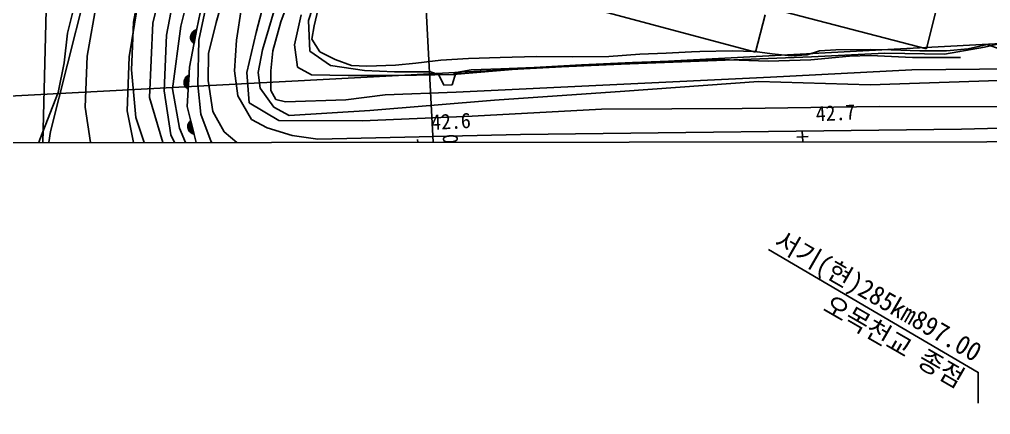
# Model space of a CAD drawing. Header units: millimetres. Extents: x 16742 to 17538, y 1103 to 1809.
# Drawn here: x 17303.5 to 17430.3, y 1363.4 to 1414.9 of the extents above; entities that cross this region are included whole.
import ezdxf
from ezdxf.enums import TextEntityAlignment as Align
from ezdxf.xclip import XClip

# ---------------------------------------------------------------- set-up
doc = ezdxf.new("R2010")
doc.units = ezdxf.units.MM
doc.header["$LTSCALE"] = 10
doc.header["$MEASUREMENT"] = 0
doc.header["$XCLIPFRAME"] = 2
doc.layers.add('TX-PAPR', color=2, linetype='Continuous', plot=False)
for name, color, linetype in [('TZ-BASE', 253, 'Continuous'), ('TZ-LEAL', 1, 'Continuous'), ('TZ-LEAT', 3, 'Continuous')]:
    doc.layers.add(name, color=color, linetype=linetype)
doc.styles.get("Standard").update_dxf_attribs({"font": 'GulimChe.ttf'})

# ---------------------------------------------------------------- blocks, each defined once
blk = doc.blocks.new('JD-FHFGFGH4SFG5')
at = {"layer": 'TZ-BASE'}
for p, q in [((523.45, 133.44), (542.04, -216.42)), ((525.8, -43.22, 39.19), (598.87, -62.32, 39.19)), ((483.32, -82.77, 1.89), (484.26, -48.15, 1.89)), ((524.14, -48.7, 39.15), (576.55, -62.76, 39.15)), ((490.28, -50.35, 37), (484.57, -73.11, 37)), ((500.41, -49.44, 38.99), (497.9, -58.91, 38.99)), ((495.4, -58.83, 38.02), (496.7, -51.68, 38.02)), ((503.62, -50.91, 41.03), (501.59, -59.37, 41.03)), ((508.35, -51.32, 38.5), (506.16, -58.88, 38.5)), ((517.4, -51.47, 40), (514.6, -58.8, 40)), ((513.42, -58.5, 41.03), (515.15, -52.37, 41.03)), ((499.68, -60.53, 40), (501.06, -53.42, 40)), ((504.94, -53.63, 41.08), (503.65, -59.7, 41.08)), ((512.89, -54.43, 42.02), (511.41, -60.16, 42.02)), ((518.25, -58.59, 38.72), (519.8, -53.63, 38.72)), ((699.42, -56.79), (0.09, -93.95)), ((486.79, -60.25, 36.2), (487.77, -56.25, 36.2)), ((490.61, -56.15, 37.62), (489.35, -63.26, 37.62)), ((494.82, -63.37, 37.62), (495.85, -56.96, 37.62)), ((503.92, -61.16, 42.02), (504.95, -56.26, 42.02)), ((508.82, -61.16, 39.42), (509.49, -56.92, 39.42)), ((517.28, -57.89, 39.03), (516.42, -61.8, 39.03)), ((519.49, -57.08, 39.3), (518.96, -59.3, 39.3)), ((576.55, -62.76, 39.15), (577.84, -57.89, 39.15)), ((598.87, -62.32, 39.19), (600.16, -57.24, 39.19)), ((495.14, -65.04, 38.02), (495.4, -58.83, 38.02)), ((497.9, -58.91, 38.99), (497.46, -68.66, 38.99)), ((501.59, -59.37, 41.03), (500.49, -67.51, 41.03)), ((506.16, -58.88, 38.5), (505.18, -62.92, 38.5)), ((512.23, -62.46, 41.03), (513.42, -58.5, 41.03)), ((514.6, -58.8, 40), (513.56, -62.58, 40)), ((518.39, -62.63, 38.72), (518.25, -58.59, 38.72)), ((518.96, -59.3, 39.3), (518.68, -61.03, 39.3)), ((486.33, -64.14, 36.2), (486.79, -60.25, 36.2)), ((499.41, -67.77, 40), (499.68, -60.53, 40)), ((503.65, -59.7, 41.08), (502.7, -64.69, 41.08)), ((502.85, -60.71, 41.08), (503.55, -60.23, 41.08)), ((502.85, -60.89, 41.08), (503.51, -60.44, 41.08)), ((502.85, -60.71, 41.08), (503.33, -61.41, 41.08)), ((502.88, -61.05, 41.08), (503.47, -60.65, 41.08)), ((502.89, -60.5, 41.08), (503.37, -61.2, 41.08)), ((502.9, -60.5, 41.08), (503.59, -60.02, 41.08)), ((502.96, -60.34, 41.08), (503.41, -60.99, 41.08)), ((503.04, -60.22, 41.08), (503.58, -59.85, 41.08)), ((503.05, -60.2, 41.08), (503.45, -60.78, 41.08)), ((503.15, -60.09, 41.08), (503.48, -60.57, 41.08)), ((503.27, -59.99, 41.08), (503.52, -60.36, 41.08)), ((503.62, -59.84, 41.08), (503.29, -61.61, 41.08)), ((503.4, -59.92, 41.08), (503.56, -60.16, 41.08)), ((503.54, -59.86, 41.08), (503.6, -59.95, 41.08)), ((511.41, -60.16, 42.02), (510.18, -65.41, 42.02)), ((606.44, -62.1, 39.03), (612.21, -60.74, 39.03)), ((502.87, -61.01, 41.08), (503.28, -61.6, 41.08)), ((502.94, -61.19, 41.08), (503.43, -60.86, 41.08)), ((503.01, -61.33, 41.08), (503.39, -61.07, 41.08)), ((503.1, -61.45, 41.08), (503.35, -61.27, 41.08)), ((503.21, -61.55, 41.08), (503.31, -61.48, 41.08)), ((503.78, -67.02, 42.02), (503.92, -61.16, 42.02)), ((508.58, -65.17, 39.42), (508.82, -61.16, 39.42)), ((516.42, -61.8, 39.03), (516.78, -64.71, 39.03)), ((518.68, -61.03, 39.3), (519.73, -62.71, 39.3)), ((601.22, -63.02, 39.03), (606.44, -62.1, 39.03)), ((604.3, -62.31, 39.3), (606.78, -61.75, 39.3)), ((606.78, -61.75, 39.3), (608.48, -62.37, 39.3)), ((489.35, -63.26, 37.62), (489.07, -69.94, 37.62)), ((494.55, -70.39, 37.62), (494.82, -63.37, 37.62)), ((505.18, -62.92, 38.5), (505.13, -66.45, 38.5)), ((511.68, -65.41, 41.03), (512.23, -62.46, 41.03)), ((513.56, -62.58, 40), (513.31, -65.18, 40)), ((521.12, -64.47, 38.72), (518.39, -62.63, 38.72)), ((519.73, -62.71, 39.3), (521.7, -63.68, 39.3)), ((543.25, -63.44, 39.3), (547.99, -63.32, 39.3)), ((547.99, -63.32, 39.3), (552.68, -63.37, 39.3)), ((552.68, -63.37, 39.3), (557.41, -63.29, 39.3)), ((557.41, -63.29, 39.3), (561.49, -63.02, 39.3)), ((561.49, -63.02, 39.3), (564.93, -62.86, 39.3)), ((564.93, -62.86, 39.3), (568.2, -62.7, 39.3)), ((568.2, -62.7, 39.3), (569.31, -62.66, 39.3)), ((569.31, -62.66, 39.3), (573.53, -62.56, 39.3)), ((572.62, -63.8, 39.03), (583.89, -63.36, 39.03)), ((573.53, -62.56, 39.3), (576.5, -62.67, 39.3)), ((576.5, -62.67, 39.3), (578.75, -62.94, 39.3)), ((578.75, -62.94, 39.3), (581.21, -63.24, 39.3)), ((581.21, -63.24, 39.3), (583.32, -63.08, 39.3)), ((583.32, -63.08, 39.3), (584.94, -62.59, 39.3)), ((588.84, -63.28, 38.72), (583.77, -63.75, 38.72)), ((583.89, -63.36, 39.03), (593.43, -62.86, 39.03)), ((584.94, -62.59, 39.3), (587.04, -62.43, 39.3)), ((587.04, -62.43, 39.3), (591.6, -62.4, 39.3)), ((591.59, -63.18, 38.72), (588.84, -63.28, 38.72)), ((597.06, -63.46, 38.72), (591.59, -63.18, 38.72)), ((591.6, -62.4, 39.3), (594.27, -62.44, 39.3)), ((593.43, -62.86, 39.03), (601.22, -63.02, 39.03)), ((594.27, -62.44, 39.3), (598.02, -62.57, 39.3)), ((598.02, -62.57, 39.3), (601.51, -62.57, 39.3)), ((601.51, -62.57, 39.3), (604.3, -62.31, 39.3)), ((485.56, -68, 36.2), (486.33, -64.14, 36.2)), ((525.53, -65.14, 38.72), (521.12, -64.47, 38.72)), ((521.7, -63.68, 39.3), (523.83, -64.47, 39.3)), ((523.83, -64.47, 39.3), (525.86, -64.57, 39.3)), ((525.86, -64.57, 39.3), (529.6, -64.44, 39.3)), ((529.6, -64.44, 39.3), (532.26, -64.17, 39.3)), ((532.26, -64.17, 39.3), (535.52, -63.8, 39.3)), ((535.52, -63.8, 39.3), (539.13, -63.59, 39.3)), ((539.13, -63.59, 39.3), (543.25, -63.44, 39.3)), ((546.36, -64.89, 39.03), (559.04, -64.31, 39.03)), ((553.88, -64.41, 38.72), (547.69, -64.75, 38.72)), ((560.5, -64.09, 38.72), (553.88, -64.41, 38.72)), ((559.04, -64.31, 39.03), (572.62, -63.8, 39.03)), ((566.56, -63.88, 38.72), (560.5, -64.09, 38.72)), ((571.93, -63.69, 38.72), (566.56, -63.88, 38.72)), ((578.22, -63.9, 38.72), (571.93, -63.69, 38.72)), ((583.77, -63.75, 38.72), (578.22, -63.9, 38.72)), ((596.95, -65.06, 40), (662.44, -64.41, 40)), ((603.3, -63.42, 38.72), (597.06, -63.46, 38.72)), ((495.7, -71.26, 38.02), (495.14, -65.04, 38.02)), ((502.11, -66.2, 41.08), (502.6, -65.77, 41.08)), ((502.7, -64.69, 41.08), (502.41, -69.82, 41.08)), ((502.43, -65.86, 41.08), (502.62, -66.07, 41.08)), ((502.64, -65.75, 41.08), (502.54, -67.55, 41.08)), ((502.57, -65.78, 41.08), (502.64, -65.86, 41.08)), ((508.99, -68.43, 39.42), (508.58, -65.17, 39.42)), ((510.18, -65.41, 42.02), (510.49, -69.36, 42.02)), ((511.93, -67.46, 41.03), (511.68, -65.41, 41.03)), ((513.31, -65.18, 40), (513.31, -67.76, 40)), ((516.78, -64.71, 39.03), (518.62, -65.72, 39.03)), ((518.62, -65.72, 39.03), (523.4, -65.77, 39.03)), ((523.4, -65.77, 39.03), (529.95, -65.8, 39.03)), ((529.46, -65.3, 38.72), (525.53, -65.14, 38.72)), ((534.15, -65.31, 38.72), (529.46, -65.3, 38.72)), ((529.95, -65.8, 39.03), (537.09, -65.68, 39.03)), ((535.41, -65.74, 38.72), (534.15, -65.31, 38.72)), ((535.19, -65.62, 38.99), (534.46, -65.64, 38.99)), ((535.89, -67.06, 38.99), (535.19, -65.62, 38.99)), ((537.47, -65.45, 38.99), (536.96, -67.02, 38.99)), ((537.09, -65.68, 39.03), (546.36, -64.89, 39.03)), ((537.51, -65.41, 38.72), (537.09, -65.72, 38.72)), ((538.2, -65.43, 38.99), (537.47, -65.45, 38.99)), ((539.48, -65.04, 38.72), (537.51, -65.41, 38.72)), ((543.31, -64.91, 38.72), (539.48, -65.04, 38.72)), ((547.69, -64.75, 38.72), (543.31, -64.91, 38.72)), ((578.51, -66, 40), (596.95, -65.06, 40)), ((501.99, -66.71, 41.08), (502.62, -66.15, 41.08)), ((501.99, -66.71, 41.08), (502.55, -67.34, 41.08)), ((502.01, -66.5, 41.08), (502.63, -65.94, 41.08)), ((502.01, -66.5, 41.08), (502.56, -67.13, 41.08)), ((502.02, -66.89, 41.08), (502.61, -66.36, 41.08)), ((502.05, -66.33, 41.08), (502.58, -66.92, 41.08)), ((502.05, -67.01, 41.08), (502.53, -67.54, 41.08)), ((502.07, -67.05, 41.08), (502.6, -66.57, 41.08)), ((502.12, -66.18, 41.08), (502.59, -66.71, 41.08)), ((502.14, -67.18, 41.08), (502.58, -66.79, 41.08)), ((502.21, -66.06, 41.08), (502.6, -66.5, 41.08)), ((502.23, -67.31, 41.08), (502.57, -67, 41.08)), ((502.31, -65.95, 41.08), (502.61, -66.28, 41.08)), ((504.17, -70.83, 42.02), (503.78, -67.02, 42.02)), ((505.13, -66.45, 38.5), (505.75, -70.48, 38.5)), ((536.96, -67.02, 38.99), (535.89, -67.06, 38.99)), ((537.51, -67.95, 40), (578.51, -66, 40)), ((576.94, -66.57, 41.03), (559.51, -67.83, 41.03)), ((591.55, -67.01, 41.03), (576.94, -66.57, 41.03)), ((608.27, -66.43, 41.03), (591.55, -67.01, 41.03)), ((483.15, -74.15, 36.2), (485.56, -68, 36.2)), ((500.26, -73.55, 40), (499.41, -67.77, 40)), ((500.49, -67.51, 41.03), (501.4, -72.68, 41.03)), ((502.33, -67.41, 41.08), (502.56, -67.21, 41.08)), ((502.46, -67.5, 41.08), (502.55, -67.42, 41.08)), ((510.78, -71.51, 39.42), (508.99, -68.43, 39.42)), ((513.69, -69.94, 41.03), (511.93, -67.46, 41.03)), ((513.31, -67.76, 40), (513.96, -68.9, 40)), ((523.09, -68.97, 40), (528.23, -68.32, 40)), ((528.23, -68.32, 40), (537.51, -67.95, 40)), ((559.51, -67.83, 41.03), (542.5, -69.02, 41.03)), ((497.46, -68.66, 38.99), (499.51, -75.47, 38.99)), ((510.49, -69.36, 42.02), (514.36, -71.68, 42.02)), ((513.96, -68.9, 40), (515.22, -69.24, 40)), ((515.22, -69.24, 40), (523.09, -68.97, 40)), ((542.5, -69.02, 41.03), (526.23, -70.37, 41.03)), ((489.07, -69.94, 37.62), (489.97, -75.89, 37.62)), ((495.75, -76.34, 37.62), (494.55, -70.39, 37.62)), ((502.41, -69.82, 41.08), (503.61, -74.64, 41.08)), ((505.54, -74.44, 42.02), (504.17, -70.83, 42.02)), ((505.75, -70.48, 38.5), (507.22, -73.14, 38.5)), ((515.71, -71.03, 41.03), (513.69, -69.94, 41.03)), ((526.23, -70.37, 41.03), (515.71, -71.03, 41.03)), ((539.6, -71.1, 42.02), (556.49, -70.17, 42.02)), ((556.49, -70.17, 42.02), (574.82, -70.09, 42.02)), ((574.82, -70.09, 42.02), (592.77, -69.85, 42.02)), ((592.77, -69.85, 42.02), (610.42, -69.88, 42.02)), ((498.01, -78.32, 38.02), (495.7, -71.26, 38.02)), ((502.49, -72.59, 41.08), (502.92, -71.87, 41.08)), ((502.5, -72.28, 41.08), (502.84, -71.72, 41.08)), ((502.54, -72.8, 41.08), (502.97, -72.08, 41.08)), ((502.55, -72.11, 41.08), (503.06, -72.41, 41.08)), ((502.62, -71.97, 41.08), (503, -72.21, 41.08)), ((502.7, -71.85, 41.08), (502.95, -72, 41.08)), ((502.81, -71.74, 41.08), (502.9, -71.79, 41.08)), ((502.88, -71.69, 41.08), (503.31, -73.43, 41.08)), ((512.84, -72.64, 39.42), (510.78, -71.51, 39.42)), ((514.36, -71.68, 42.02), (525.25, -71.69, 42.02)), ((525.25, -71.69, 42.02), (539.6, -71.1, 42.02)), ((651.8, -71.58, 39.42), (603.46, -72.8, 39.42)), ((484.57, -73.11, 37), (483.76, -78.3, 37)), ((501.4, -72.68, 41.03), (502.71, -75.8, 41.03)), ((502.48, -72.42, 41.08), (503.16, -72.82, 41.08)), ((502.49, -72.6, 41.08), (503.21, -73.03, 41.08)), ((502.51, -72.26, 41.08), (503.11, -72.62, 41.08)), ((502.54, -72.8, 41.08), (503.26, -73.23, 41.08)), ((502.61, -72.96, 41.08), (503.02, -72.28, 41.08)), ((502.68, -73.06, 41.08), (503.3, -73.43, 41.08)), ((502.71, -73.1, 41.08), (503.07, -72.49, 41.08)), ((502.82, -73.21, 41.08), (503.13, -72.69, 41.08)), ((502.94, -73.3, 41.08), (503.18, -72.9, 41.08)), ((503.07, -73.37, 41.08), (503.23, -73.11, 41.08)), ((503.22, -73.42, 41.08), (503.28, -73.31, 41.08)), ((507.22, -73.14, 38.5), (509.61, -75.12, 38.5)), ((516.1, -73.6, 39.42), (512.84, -72.64, 39.42)), ((545.89, -73.47, 39.42), (519.43, -74.09, 39.42)), ((603.46, -72.8, 39.42), (545.89, -73.47, 39.42)), ((582.74, -74.53, 42.69), (582.66, -73.03, 42.69)), ((582.66, -73.03, 42.69), (582.7, -73.78, 42.69)), ((482.8, -75.41, 36.2), (483.15, -74.15, 36.2)), ((502.29, -77.53, 40), (500.26, -73.55, 40)), ((508.16, -76.72, 42.02), (505.54, -74.44, 42.02)), ((519.43, -74.09, 39.42), (516.1, -73.6, 39.42)), ((532.54, -75.63, 42.64), (532.46, -74.13, 42.64)), ((532.46, -74.13, 42.64), (532.5, -74.88, 42.64)), ((581.95, -73.82, 42.69), (583.45, -73.74, 42.69)), ((582.7, -73.78, 42.69), (581.95, -73.82, 42.69)), ((590.53, -74.97, 38.5), (628.69, -74.2, 38.5))]:
    blk.add_line(p, q, dxfattribs=at)
for centre, start, end in [((503.82, -60.79, 41.08), 101.8771, 236.6374), ((502.97, -66.67, 41.08), 109.3355, 244.0958), ((503.46, -72.47, 41.08), 126.6076, 261.3678)]:
    blk.add_arc(centre, 0.975, start, end, dxfattribs=at)
for s, p in [('42.7', (584.48, -71.79, 42.75)), ('42.6', (534.29, -72.9, 42.75))]:
    blk.add_text(s, height=2, rotation=3.042, dxfattribs=at).set_placement(p)
blk.add_text('E 176,600', height=2, rotation=93.042, dxfattribs=at).set_placement((537.68, -73.37), align=Align.RIGHT)

msp = doc.modelspace()

# ---------------------------------------------------------------- linework, layer by layer
at = {"layer": 'TX-PAPR'}
msp.add_lwpolyline([(17522.97, 1549.06), (16822.97, 1548.41), (16823.11, 1398.41), (17523.11, 1399.06)], close=True, dxfattribs=at)
at = {"layer": 'TZ-LEAL'}
msp.add_lwpolyline([(17401.3, 1384.9), (17428.68, 1368.87), (17428.68, 1364.87)], dxfattribs=at)

# ---------------------------------------------------------------- block references
at = {"layer": 'TZ-BASE'}
ref = msp.add_blockref('JD-FHFGFGH4SFG5', (16823.04, 1473.41), dxfattribs=at)
XClip(ref).set_block_clipping_path([(699.9307166184, 75.6476090799), (-0.0689872699, 75.0037604044), (0.0689872699, -75.0037604044), (700.0686841918, -74.3523274699)])

# ---------------------------------------------------------------- texts
at = {"layer": 'TZ-LEAT'}
msp.add_text('서기(현)285km897.00', height=2.5, rotation=330, dxfattribs=at).set_placement((17414.99, 1377.78), align=Align.CENTER)
msp.add_text('오목천교 종점', height=2.5, rotation=330, dxfattribs=at).set_placement((17408.25, 1376.97))

doc.saveas('drawing.dxf')
